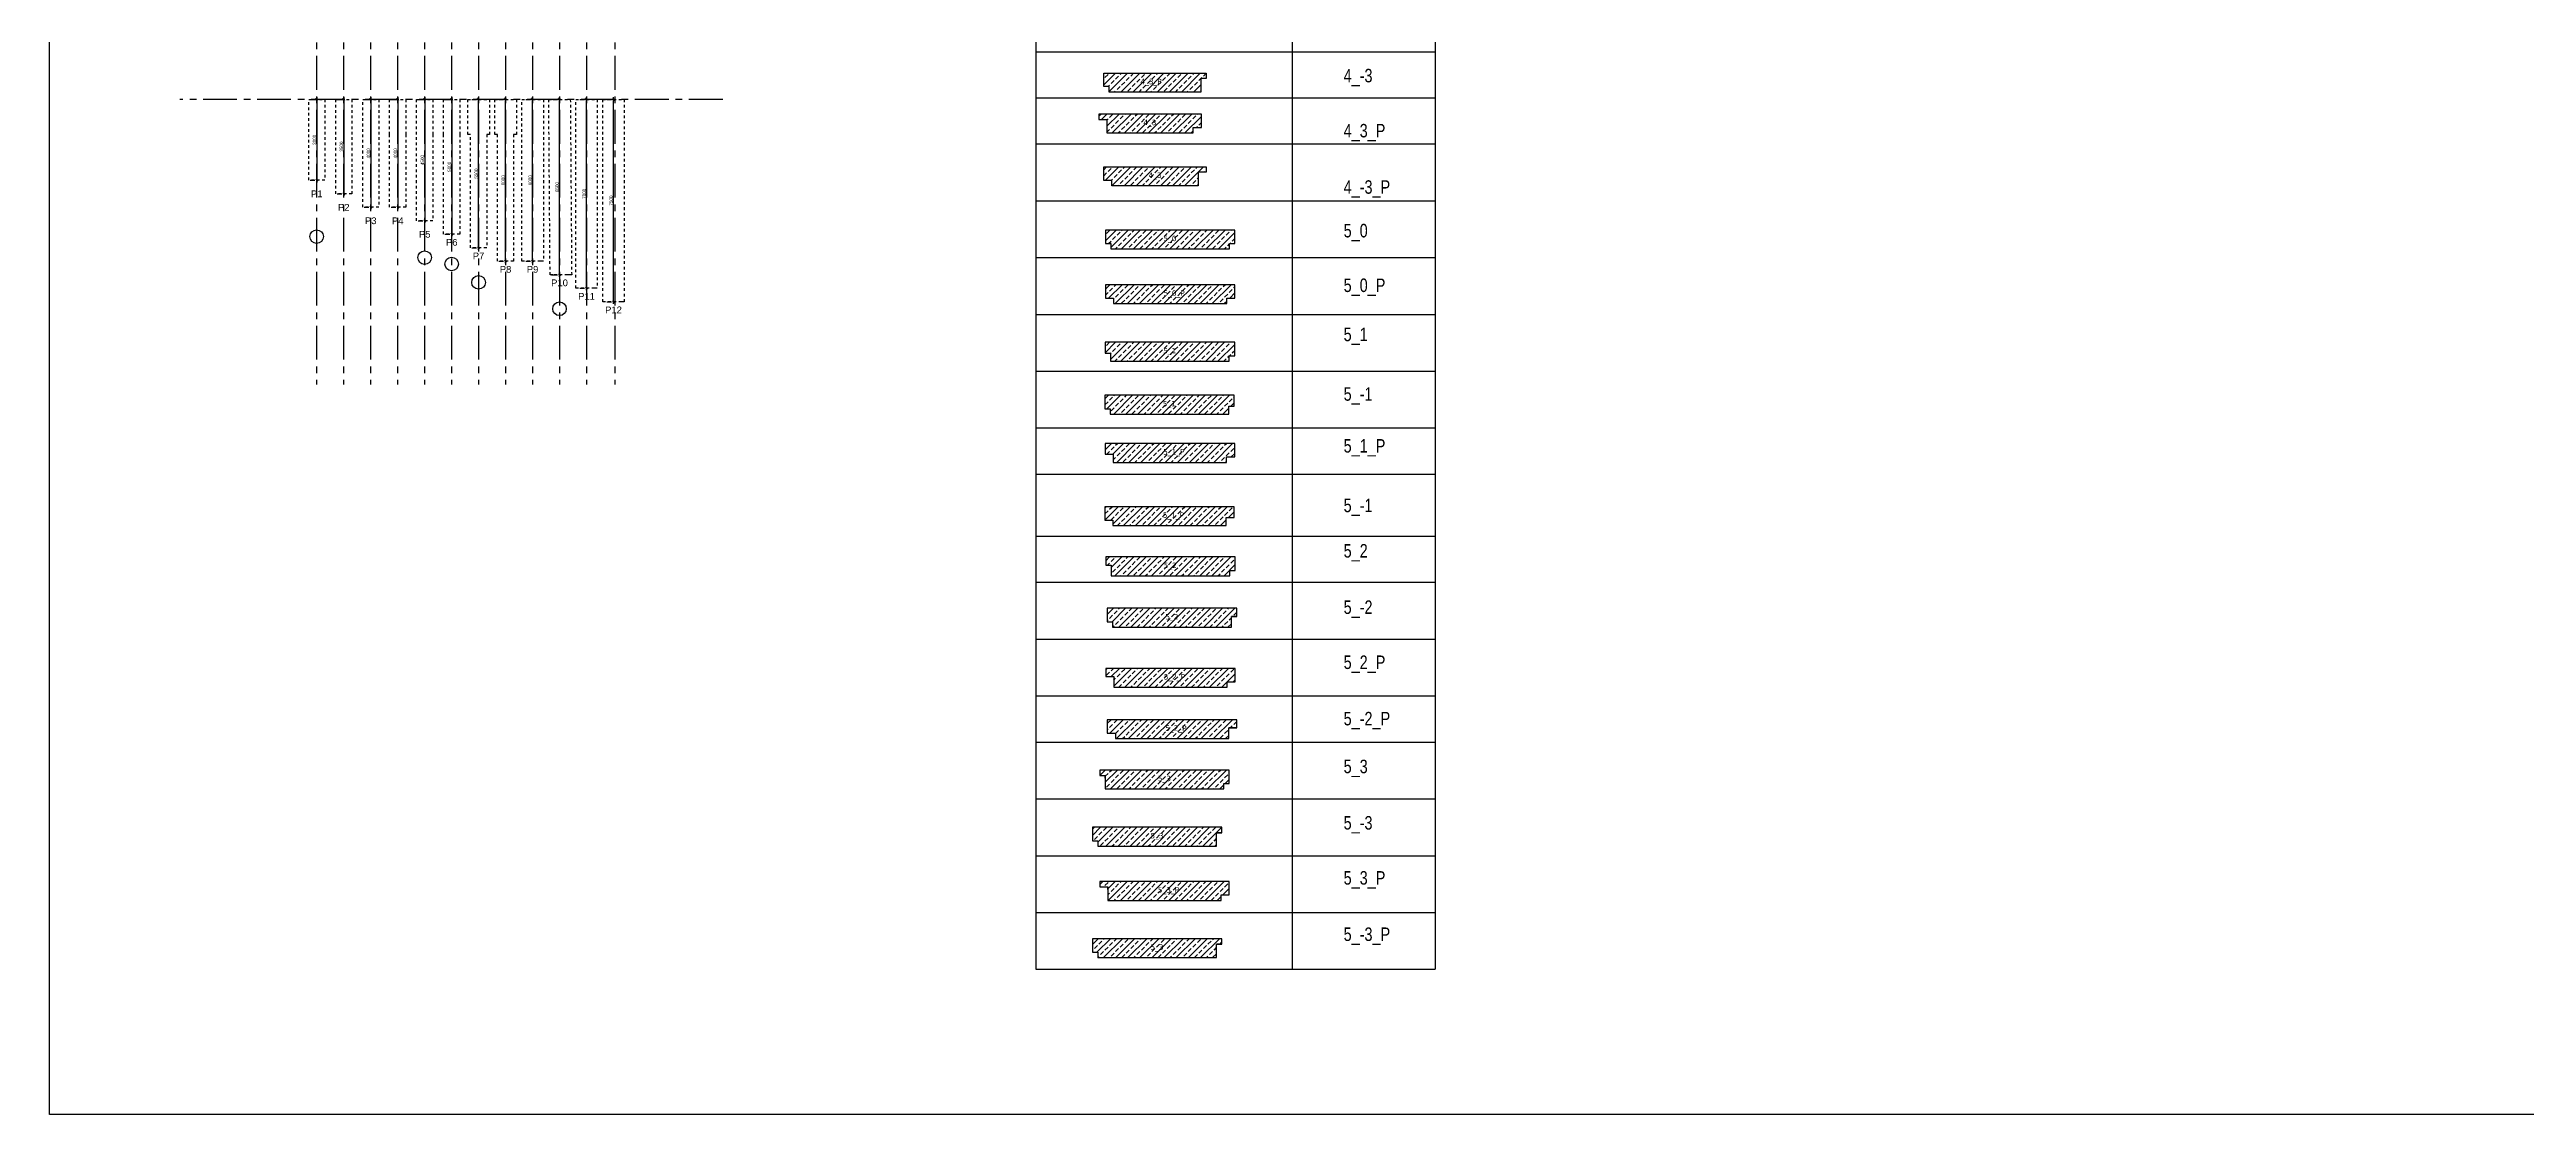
# Model space of a CAD drawing. Header units: millimetres. Extents: x 7 to 378, y -139 to -42.
# Drawn here: x 7 to 98.8, y -138.7 to -99.3 of the extents above; entities that cross this region are included whole.
import ezdxf

# ---------------------------------------------------------------- set-up
doc = ezdxf.new("R2010")
doc.units = ezdxf.units.MM
doc.linetypes.add('CENTER', pattern=[2, 1.25, -0.25, 0.25, -0.25])
doc.linetypes.add('DASHED', pattern=[0.75, 0.5, -0.25])
for name, color, linetype in [('m_pale', 1, 'Continuous'), ('m_podwaliny', 8, 'Continuous'), ('m_wymiary', 1, 'Continuous'), ('m_zestwienie', 1, 'Continuous')]:
    doc.layers.add(name, color=color, linetype=linetype)
doc.styles.add('CDMSTYLE', font='CDMSIMPL', dxfattribs={"width": 0.8, "bigfont": 'CDMBIGPL'})
doc.styles.get("Standard").update_dxf_attribs({"font": 'arial.ttf'})
doc.dimstyles.new('CDM-ME50MM', dxfattribs={"dimscale": 0.05, "dimtxt": 2.5, "dimasz": 1.5, "dimexe": 1.5, "dimexo": 5, "dimgap": 0.5, "dimtad": 1, "dimdec": 0, "dimlfac": 1000, "dimrnd": 1, "dimzin": 9, "dimtxsty": 'CDMSTYLE', "dimblk": 'OBLIQUE', "dimcen": 2.5, "dimdle": 1.5, "dimclrd": 9, "dimclre": 9, "dimadec": 1, "dimazin": 2, "dimtfac": 1, "dimtdec": 1, "dimtix": 1, "dimtmove": 2, "dimatfit": 3, "dimldrblk": 'DOT', "dimfxl": 1, "dimtvp": 1, "dimtolj": 1, "dimtzin": 0, "dimlwd": 25, "dimlwe": 25, "dimarcsym": 0})
pattern_1 = [(45, (-1743.18178, -1522.55767), (-0.224506403, 0.224506403), []), (45, (-1742.95727, -1522.55767), (-0.224506403, 0.224506403), [0.15875, -0.079375])]
pattern_2 = [(45, (-1743.18178, -1522.65767), (-0.224506403, 0.224506403), []), (45, (-1742.95727, -1522.65767), (-0.224506403, 0.224506403), [0.15875, -0.079375])]
pattern_3 = [(45, (-1743.18178, -1522.75767), (-0.224506403, 0.224506403), []), (45, (-1742.95727, -1522.75767), (-0.224506403, 0.224506403), [0.15875, -0.079375])]
pattern_4 = [(45, (-1743.18178, -1522.85767), (-0.224506403, 0.224506403), []), (45, (-1742.95727, -1522.85767), (-0.224506403, 0.224506403), [0.15875, -0.079375])]
pattern_5 = [(45, (-1743.18178, -1522.55767), (-0.224506403, 0.224506403), []), (45, (-1742.95727, -1522.55767), (-0.224506403, 0.224506403), [0.15875, -0.079375])]

# ---------------------------------------------------------------- blocks, each defined once
blk = doc.blocks.new('P1')
at = {"layer": 'm_pale', "color": 1, "linetype": 'DASHED', "ltscale": 0.005}
blk.add_lwpolyline([(-0.3, 0), (0.3, 0), (0.3, -3), (-0.3, -3)], close=True, dxfattribs=at)
at = {"layer": 'm_pale', "insert": (0, -3.5), "char_height": 0.25, "width": 0.54093, "attachment_point": 5}
blk.add_mtext('P1', dxfattribs=at)
blk = doc.blocks.new('P2')
at = {"layer": 'm_pale', "color": 1, "linetype": 'DASHED', "ltscale": 0.005}
blk.add_lwpolyline([(-0.3, 0), (0.3, 0), (0.3, -3.5), (-0.3, -3.5)], close=True, dxfattribs=at)
at = {"layer": 'm_pale', "insert": (0, -4), "char_height": 0.25, "width": 0.54093, "attachment_point": 5}
blk.add_mtext('P2', dxfattribs=at)
blk = doc.blocks.new('P3')
at = {"layer": 'm_pale', "color": 1, "linetype": 'DASHED', "ltscale": 0.005}
blk.add_lwpolyline([(-0.3, 0), (0.3, 0), (0.3, -4), (-0.3, -4)], close=True, dxfattribs=at)
at = {"layer": 'm_pale', "insert": (0, -4.5), "char_height": 0.25, "width": 0.54093, "attachment_point": 5}
blk.add_mtext('P3', dxfattribs=at)
blk = doc.blocks.new('P4')
at = {"layer": 'm_pale', "color": 1, "linetype": 'DASHED', "ltscale": 0.005}
blk.add_lwpolyline([(0.3, -1.3), (0.3, -1.3), (0.3, -4), (-0.3, -4), (-0.3, -1.3), (-0.3, -1.3), (-0.3, 0), (0.3, 0)], close=True, dxfattribs=at)
at = {"layer": 'm_pale', "insert": (0, -4.5), "char_height": 0.25, "width": 0.54093, "attachment_point": 5}
blk.add_mtext('P4', dxfattribs=at)
blk = doc.blocks.new('P5')
at = {"layer": 'm_pale', "color": 1, "linetype": 'DASHED', "ltscale": 0.005}
blk.add_lwpolyline([(0.3, -1.3), (0.3, -1.3), (0.3, -4.5), (-0.3, -4.5), (-0.3, -1.3), (-0.3, -1.3), (-0.3, 0), (0.3, 0)], close=True, dxfattribs=at)
at = {"layer": 'm_pale', "insert": (0, -5), "char_height": 0.25, "width": 0.54093, "attachment_point": 5}
blk.add_mtext('P5', dxfattribs=at)
blk = doc.blocks.new('P6')
at = {"layer": 'm_pale', "color": 1, "linetype": 'DASHED', "ltscale": 0.005}
blk.add_lwpolyline([(0.3, -1.3), (0.3, -1.3), (0.3, -5), (-0.3, -5), (-0.3, -1.3), (-0.3, -1.3), (-0.3, 0), (0.3, 0)], close=True, dxfattribs=at)
at = {"layer": 'm_pale', "insert": (0, -5.3), "char_height": 0.25, "width": 0.54093, "attachment_point": 5}
blk.add_mtext('P6', dxfattribs=at)
blk = doc.blocks.new('5_0')
at = {"layer": 'm_podwaliny'}
h = blk.add_hatch(dxfattribs=at)
h.set_pattern_fill('ANSI33', color=8, scale=0.05, style=0)
h.set_pattern_definition(pattern_1)
h.paths.add_polyline_path([(4.9, 0), (4.9, 0.5), (0.1, 0.5), (0.1, 0), (0.3, 0), (0.3, -0.2), (4.7, -0.2), (4.7, 0)])
blk.add_lwpolyline([(4.9, 0), (4.9, 0.5), (0.1, 0.5), (0.1, 0), (0.3, 0), (0.3, -0.2), (4.7, -0.2), (4.7, 0)], close=True, dxfattribs=at)
at = {"layer": 'm_podwaliny', "color": 7, "insert": (2.25, 0.289), "char_height": 0.2, "width": 0.26556, "attachment_point": 1}
blk.add_mtext('{\\fVerdana|b0|i0|c238|p34;5_0}', dxfattribs=at)
blk = doc.blocks.new('5_1')
at = {"layer": 'm_podwaliny'}
h = blk.add_hatch(dxfattribs=at)
h.set_pattern_fill('ANSI33', color=8, scale=0.05, style=0)
h.set_pattern_definition(pattern_2)
h.paths.add_polyline_path([(4.9, -0.1), (4.9, 0.4), (0.1, 0.4), (0.1, 0), (0.3, 0), (0.3, -0.3), (4.7, -0.3), (4.7, -0.1)])
blk.add_lwpolyline([(4.9, -0.1), (4.9, 0.4), (0.1, 0.4), (0.1, 0), (0.3, 0), (0.3, -0.3), (4.7, -0.3), (4.7, -0.1)], close=True, dxfattribs=at)
at = {"layer": 'm_podwaliny', "color": 7, "insert": (2.25, 0.189), "char_height": 0.2, "width": 0.26556, "attachment_point": 1}
blk.add_mtext('{\\fVerdana|b0|i0|c238|p34;5_1}', dxfattribs=at)
blk = doc.blocks.new('5_2')
at = {"layer": 'm_podwaliny'}
h = blk.add_hatch(dxfattribs=at)
h.set_pattern_fill('ANSI33', color=8, scale=0.05, style=0)
h.set_pattern_definition(pattern_3)
h.paths.add_polyline_path([(4.9, -0.2), (4.9, 0.3), (0.1, 0.3), (0.1, 0), (0.3, 0), (0.3, -0.4), (4.7, -0.4), (4.7, -0.2)])
blk.add_lwpolyline([(4.9, -0.2), (4.9, 0.3), (0.1, 0.3), (0.1, 0), (0.3, 0), (0.3, -0.4), (4.7, -0.4), (4.7, -0.2)], close=True, dxfattribs=at)
for points in [[(0.1, 0), (0.3, 0)], [(0.3, 0), (0.3, 0)]]:
    blk.add_lwpolyline(points, dxfattribs=at)
at = {"layer": 'm_podwaliny', "color": 7, "insert": (2.25, 0.089), "char_height": 0.2, "width": 0.26556, "attachment_point": 1}
blk.add_mtext('{\\fVerdana|b0|i0|c238|p34;5_2}', dxfattribs=at)
blk = doc.blocks.new('5_3')
at = {"layer": 'm_podwaliny'}
h = blk.add_hatch(dxfattribs=at)
h.set_pattern_fill('ANSI33', color=8, scale=0.05, style=0)
h.set_pattern_definition(pattern_4)
h.paths.add_polyline_path([(4.9, -0.3), (4.9, 0.2), (0.1, 0.2), (0.1, 0), (0.3, 0), (0.3, -0.5), (4.7, -0.5), (4.7, -0.3)])
blk.add_lwpolyline([(4.9, -0.3), (4.9, 0.2), (0.1, 0.2), (0.1, 0), (0.3, 0), (0.3, -0.5), (4.7, -0.5), (4.7, -0.3)], close=True, dxfattribs=at)
for points in [[(0.1, 0), (0.3, 0)], [(0.3, -0.1), (0.3, 0)]]:
    blk.add_lwpolyline(points, dxfattribs=at)
at = {"layer": 'm_podwaliny', "color": 7, "insert": (2.25, -0.011), "char_height": 0.2, "width": 0.26556, "attachment_point": 1}
blk.add_mtext('{\\fVerdana|b0|i0|c238|p34;5_3}', dxfattribs=at)
blk = doc.blocks.new('4_-3')
at = {"layer": 'm_podwaliny'}
h = blk.add_hatch(dxfattribs=at)
h.set_pattern_fill('ANSI33', color=8, scale=0.05, style=0)
h.set_pattern_definition(pattern_5)
h.paths.add_polyline_path([(0.1, 0), (0.1, 0.5), (3.9, 0.5), (3.9, 0.3), (3.7, 0.3), (3.7, -0.2), (0.3, -0.2), (0.3, 0)])
blk.add_lwpolyline([(0.1, 0), (0.1, 0.5), (3.9, 0.5), (3.9, 0.3), (3.7, 0.3), (3.7, -0.2), (0.3, -0.2), (0.3, 0)], close=True, dxfattribs=at)
at = {"layer": 'm_podwaliny', "color": 7, "insert": (2.25, 0.289), "char_height": 0.2, "width": 0.26556, "attachment_point": 3}
blk.add_mtext('{\\fVerdana|b0|i0|c238|p34;4_3_P}', dxfattribs=at)
blk = doc.blocks.new('5_-1')
at = {"layer": 'm_podwaliny'}
h = blk.add_hatch(dxfattribs=at)
h.set_pattern_fill('ANSI33', color=8, scale=0.05, style=0)
h.set_pattern_definition(pattern_5)
h.paths.add_polyline_path([(4.9, 0.1), (4.9, 0.5), (0.1, 0.5), (0.1, 0), (0.3, 0), (0.3, -0.2), (4.7, -0.2), (4.7, 0.1)])
blk.add_lwpolyline([(4.9, 0.1), (4.9, 0.5), (0.1, 0.5), (0.1, 0), (0.3, 0), (0.3, -0.2), (4.7, -0.2), (4.7, 0.1)], close=True, dxfattribs=at)
at = {"layer": 'm_podwaliny', "color": 7, "insert": (2.25, 0.289), "char_height": 0.2, "width": 0.26556, "attachment_point": 1}
blk.add_mtext('{\\fVerdana|b0|i0|c238|p34;5_1}', dxfattribs=at)
blk = doc.blocks.new('5_-2')
at = {"layer": 'm_podwaliny'}
h = blk.add_hatch(dxfattribs=at)
h.set_pattern_fill('ANSI33', color=8, scale=0.05, style=0)
h.set_pattern_definition(pattern_5)
h.paths.add_polyline_path([(4.9, 0.2), (4.9, 0.5), (0.1, 0.5), (0.1, 0), (0.3, 0), (0.3, -0.2), (4.7, -0.2), (4.7, 0.2)])
blk.add_lwpolyline([(4.9, 0.2), (4.9, 0.5), (0.1, 0.5), (0.1, 0), (0.3, 0), (0.3, -0.2), (4.7, -0.2), (4.7, 0.2)], close=True, dxfattribs=at)
for points in [[(4.9, 0.2), (4.7, 0.2)], [(4.7, 0.2), (4.7, 0.2)]]:
    blk.add_lwpolyline(points, dxfattribs=at)
at = {"layer": 'm_podwaliny', "color": 7, "insert": (2.25, 0.289), "char_height": 0.2, "width": 0.26556, "attachment_point": 1}
blk.add_mtext('{\\fVerdana|b0|i0|c238|p34;5_2}', dxfattribs=at)
blk = doc.blocks.new('5_-3')
at = {"layer": 'm_podwaliny'}
h = blk.add_hatch(dxfattribs=at)
h.set_pattern_fill('ANSI33', color=8, scale=0.05, style=0)
h.set_pattern_definition(pattern_5)
h.paths.add_polyline_path([(4.9, 0.3), (4.9, 0.5), (0.1, 0.5), (0.1, 0), (0.3, 0), (0.3, -0.2), (4.7, -0.2), (4.7, 0.3)])
blk.add_lwpolyline([(4.9, 0.3), (4.9, 0.5), (0.1, 0.5), (0.1, 0), (0.3, 0), (0.3, -0.2), (4.7, -0.2), (4.7, 0.3)], close=True, dxfattribs=at)
for points in [[(4.9, 0.3), (4.7, 0.3)], [(4.7, 0.3), (4.7, 0.3)]]:
    blk.add_lwpolyline(points, dxfattribs=at)
at = {"layer": 'm_podwaliny', "color": 7, "insert": (2.25, 0.289), "char_height": 0.2, "width": 0.26556, "attachment_point": 1}
blk.add_mtext('{\\fVerdana|b0|i0|c238|p34;5_3}', dxfattribs=at)
blk = doc.blocks.new('_OBLIQUE')
at = {"color": 0, "linetype": 'ByBlock'}
blk.add_line((-0.5, -0.5), (0.5, 0.5), dxfattribs=at)
blk = doc.blocks.new('*D226')
at = {"layer": 'Defpoints', "color": 0, "lineweight": 25}
for p in [(16.927, -101.117), (16.927, -104.117), (16.927, -104.117)]:
    blk.add_point(p, dxfattribs=at)
at = {"layer": 'm_wymiary', "color": 9, "linetype": 'Continuous', "lineweight": 25}
for p, q in [((16.677, -101.117), (16.852, -101.117)), ((16.927, -101.042), (16.927, -104.192)), ((16.677, -104.117), (16.852, -104.117))]:
    blk.add_line(p, q, dxfattribs=at)
at = {"layer": 'm_wymiary', "color": 9, "lineweight": 25, "xscale": 0.07500000000000001, "yscale": 0.07500000000000001, "zscale": 0.07500000000000001}
for p, rotation in [((16.927, -101.117), 90), ((16.927, -104.117), 270)]:
    blk.add_blockref('_OBLIQUE', p, dxfattribs=dict(at, rotation=rotation))
at = {"layer": 'm_wymiary', "color": 0, "lineweight": 25, "insert": (16.839, -102.617), "char_height": 0.125, "attachment_point": 5, "rotation": 90, "style": 'CDMSTYLE'}
blk.add_mtext('\\A1;3000', dxfattribs=at)
blk = doc.blocks.new('_DOT')
at = {"color": 0, "linetype": 'ByBlock'}
blk.add_line((-0.5, 0), (-1, 0), dxfattribs=at)
at = {"color": 0, "linetype": 'ByBlock', "const_width": 0.5}
blk.add_lwpolyline([(-0.25, 0, 1), (0.25, 0, 1)], format="xyb", close=True, dxfattribs=at)
blk = doc.blocks.new('*D227')
at = {"layer": 'Defpoints', "color": 0, "lineweight": 25}
for p in [(17.927, -101.117), (17.927, -104.617), (17.927, -104.617)]:
    blk.add_point(p, dxfattribs=at)
at = {"layer": 'm_wymiary', "color": 9, "linetype": 'Continuous', "lineweight": 25}
for p, q in [((17.677, -101.117), (17.852, -101.117)), ((17.927, -101.042), (17.927, -104.692)), ((17.677, -104.617), (17.852, -104.617))]:
    blk.add_line(p, q, dxfattribs=at)
at = {"layer": 'm_wymiary', "color": 9, "lineweight": 25, "xscale": 0.07500000000000001, "yscale": 0.07500000000000001, "zscale": 0.07500000000000001}
for p, rotation in [((17.927, -101.117), 90), ((17.927, -104.617), 270)]:
    blk.add_blockref('_OBLIQUE', p, dxfattribs=dict(at, rotation=rotation))
at = {"layer": 'm_wymiary', "color": 0, "lineweight": 25, "insert": (17.839, -102.867), "char_height": 0.125, "attachment_point": 5, "rotation": 90, "style": 'CDMSTYLE'}
blk.add_mtext('\\A1;3500', dxfattribs=at)
blk = doc.blocks.new('*D228')
at = {"layer": 'Defpoints', "color": 0, "lineweight": 25}
for p in [(18.927, -101.117), (18.927, -105.117), (18.927, -105.117)]:
    blk.add_point(p, dxfattribs=at)
at = {"layer": 'm_wymiary', "color": 9, "linetype": 'Continuous', "lineweight": 25}
for p, q in [((18.677, -101.117), (18.852, -101.117)), ((18.927, -101.042), (18.927, -105.192)), ((18.677, -105.117), (18.852, -105.117))]:
    blk.add_line(p, q, dxfattribs=at)
at = {"layer": 'm_wymiary', "color": 9, "lineweight": 25, "xscale": 0.07500000000000001, "yscale": 0.07500000000000001, "zscale": 0.07500000000000001}
for p, rotation in [((18.927, -101.117), 90), ((18.927, -105.117), 270)]:
    blk.add_blockref('_OBLIQUE', p, dxfattribs=dict(at, rotation=rotation))
at = {"layer": 'm_wymiary', "color": 0, "lineweight": 25, "insert": (18.839, -103.117), "char_height": 0.125, "attachment_point": 5, "rotation": 90, "style": 'CDMSTYLE'}
blk.add_mtext('\\A1;4000', dxfattribs=at)
blk = doc.blocks.new('*D229')
at = {"layer": 'Defpoints', "color": 0, "lineweight": 25}
for p in [(19.927, -101.117), (19.927, -105.117), (19.927, -105.117)]:
    blk.add_point(p, dxfattribs=at)
at = {"layer": 'm_wymiary', "color": 9, "linetype": 'Continuous', "lineweight": 25}
for p, q in [((19.677, -101.117), (19.852, -101.117)), ((19.927, -101.042), (19.927, -105.192)), ((19.677, -105.117), (19.852, -105.117))]:
    blk.add_line(p, q, dxfattribs=at)
at = {"layer": 'm_wymiary', "color": 9, "lineweight": 25, "xscale": 0.07500000000000001, "yscale": 0.07500000000000001, "zscale": 0.07500000000000001}
for p, rotation in [((19.927, -101.117), 90), ((19.927, -105.117), 270)]:
    blk.add_blockref('_OBLIQUE', p, dxfattribs=dict(at, rotation=rotation))
at = {"layer": 'm_wymiary', "color": 0, "lineweight": 25, "insert": (19.839, -103.117), "char_height": 0.125, "attachment_point": 5, "rotation": 90, "style": 'CDMSTYLE'}
blk.add_mtext('\\A1;4000', dxfattribs=at)
blk = doc.blocks.new('*D230')
at = {"layer": 'Defpoints', "color": 0, "lineweight": 25}
for p in [(20.927, -101.117), (20.927, -105.617), (20.927, -105.617)]:
    blk.add_point(p, dxfattribs=at)
at = {"layer": 'm_wymiary', "color": 9, "linetype": 'Continuous', "lineweight": 25}
for p, q in [((20.677, -101.117), (20.852, -101.117)), ((20.927, -101.042), (20.927, -105.692)), ((20.677, -105.617), (20.852, -105.617))]:
    blk.add_line(p, q, dxfattribs=at)
at = {"layer": 'm_wymiary', "color": 9, "lineweight": 25, "xscale": 0.07500000000000001, "yscale": 0.07500000000000001, "zscale": 0.07500000000000001}
for p, rotation in [((20.927, -101.117), 90), ((20.927, -105.617), 270)]:
    blk.add_blockref('_OBLIQUE', p, dxfattribs=dict(at, rotation=rotation))
at = {"layer": 'm_wymiary', "color": 0, "lineweight": 25, "insert": (20.839, -103.367), "char_height": 0.125, "attachment_point": 5, "rotation": 90, "style": 'CDMSTYLE'}
blk.add_mtext('\\A1;4500', dxfattribs=at)
blk = doc.blocks.new('*D231')
at = {"layer": 'Defpoints', "color": 0, "lineweight": 25}
for p in [(21.927, -101.117), (21.927, -106.117), (21.927, -106.117)]:
    blk.add_point(p, dxfattribs=at)
at = {"layer": 'm_wymiary', "color": 9, "linetype": 'Continuous', "lineweight": 25}
for p, q in [((21.677, -101.117), (21.852, -101.117)), ((21.927, -101.042), (21.927, -106.192)), ((21.677, -106.117), (21.852, -106.117))]:
    blk.add_line(p, q, dxfattribs=at)
at = {"layer": 'm_wymiary', "color": 9, "lineweight": 25, "xscale": 0.07500000000000001, "yscale": 0.07500000000000001, "zscale": 0.07500000000000001}
for p, rotation in [((21.927, -101.117), 90), ((21.927, -106.117), 270)]:
    blk.add_blockref('_OBLIQUE', p, dxfattribs=dict(at, rotation=rotation))
at = {"layer": 'm_wymiary', "color": 0, "lineweight": 25, "insert": (21.839, -103.617), "char_height": 0.125, "attachment_point": 5, "rotation": 90, "style": 'CDMSTYLE'}
blk.add_mtext('\\A1;5000', dxfattribs=at)
blk = doc.blocks.new('*D243')
at = {"layer": 'Defpoints', "color": 0, "lineweight": 25}
for p in [(23.921, -101.117), (23.921, -101.117), (23.921, -107.117)]:
    blk.add_point(p, dxfattribs=at)
at = {"layer": 'm_wymiary', "color": 9, "linetype": 'Continuous', "lineweight": 25}
for p, q in [((23.671, -101.117), (23.846, -101.117)), ((23.921, -107.192), (23.921, -101.042)), ((23.671, -107.117), (23.846, -107.117))]:
    blk.add_line(p, q, dxfattribs=at)
at = {"layer": 'm_wymiary', "color": 9, "lineweight": 25, "xscale": 0.07500000000000001, "yscale": 0.07500000000000001, "zscale": 0.07500000000000001}
for p, rotation in [((23.921, -101.117), 90), ((23.921, -107.117), 270)]:
    blk.add_blockref('_OBLIQUE', p, dxfattribs=dict(at, rotation=rotation))
at = {"layer": 'm_wymiary', "color": 0, "lineweight": 25, "insert": (23.834, -104.117), "char_height": 0.125, "attachment_point": 5, "rotation": 90, "style": 'CDMSTYLE'}
blk.add_mtext('\\A1;6000', dxfattribs=at)
blk = doc.blocks.new('*D244')
at = {"layer": 'Defpoints', "color": 0, "lineweight": 25}
for p in [(24.921, -101.117), (24.921, -101.117), (24.921, -107.117)]:
    blk.add_point(p, dxfattribs=at)
at = {"layer": 'm_wymiary', "color": 9, "linetype": 'Continuous', "lineweight": 25}
for p, q in [((24.671, -101.117), (24.846, -101.117)), ((24.921, -107.192), (24.921, -101.042)), ((24.671, -107.117), (24.846, -107.117))]:
    blk.add_line(p, q, dxfattribs=at)
at = {"layer": 'm_wymiary', "color": 9, "lineweight": 25, "xscale": 0.07500000000000001, "yscale": 0.07500000000000001, "zscale": 0.07500000000000001}
for p, rotation in [((24.921, -101.117), 90), ((24.921, -107.117), 270)]:
    blk.add_blockref('_OBLIQUE', p, dxfattribs=dict(at, rotation=rotation))
at = {"layer": 'm_wymiary', "color": 0, "lineweight": 25, "insert": (24.834, -104.117), "char_height": 0.125, "attachment_point": 5, "rotation": 90, "style": 'CDMSTYLE'}
blk.add_mtext('\\A1;6000', dxfattribs=at)
blk = doc.blocks.new('*D245')
at = {"layer": 'Defpoints', "color": 0, "lineweight": 25}
for p in [(25.921, -101.117), (25.921, -101.117), (25.921, -107.617)]:
    blk.add_point(p, dxfattribs=at)
at = {"layer": 'm_wymiary', "color": 9, "linetype": 'Continuous', "lineweight": 25}
for p, q in [((25.671, -101.117), (25.846, -101.117)), ((25.921, -107.692), (25.921, -101.042)), ((25.671, -107.617), (25.846, -107.617))]:
    blk.add_line(p, q, dxfattribs=at)
at = {"layer": 'm_wymiary', "color": 9, "lineweight": 25, "xscale": 0.07500000000000001, "yscale": 0.07500000000000001, "zscale": 0.07500000000000001}
for p, rotation in [((25.921, -101.117), 90), ((25.921, -107.617), 270)]:
    blk.add_blockref('_OBLIQUE', p, dxfattribs=dict(at, rotation=rotation))
at = {"layer": 'm_wymiary', "color": 0, "lineweight": 25, "insert": (25.834, -104.367), "char_height": 0.125, "attachment_point": 5, "rotation": 90, "style": 'CDMSTYLE'}
blk.add_mtext('\\A1;6500', dxfattribs=at)
blk = doc.blocks.new('*D246')
at = {"layer": 'Defpoints', "color": 0, "lineweight": 25}
for p in [(26.921, -101.117), (26.921, -101.117), (26.921, -108.117)]:
    blk.add_point(p, dxfattribs=at)
at = {"layer": 'm_wymiary', "color": 9, "linetype": 'Continuous', "lineweight": 25}
for p, q in [((26.671, -101.117), (26.846, -101.117)), ((26.921, -108.192), (26.921, -101.042)), ((26.671, -108.117), (26.846, -108.117))]:
    blk.add_line(p, q, dxfattribs=at)
at = {"layer": 'm_wymiary', "color": 9, "lineweight": 25, "xscale": 0.07500000000000001, "yscale": 0.07500000000000001, "zscale": 0.07500000000000001}
for p, rotation in [((26.921, -101.117), 90), ((26.921, -108.117), 270)]:
    blk.add_blockref('_OBLIQUE', p, dxfattribs=dict(at, rotation=rotation))
at = {"layer": 'm_wymiary', "color": 0, "lineweight": 25, "insert": (26.834, -104.617), "char_height": 0.125, "attachment_point": 5, "rotation": 90, "style": 'CDMSTYLE'}
blk.add_mtext('\\A1;7000', dxfattribs=at)
blk = doc.blocks.new('*D247')
at = {"layer": 'Defpoints', "color": 0, "lineweight": 25}
for p in [(22.921, -101.117), (22.921, -101.117), (22.921, -106.617)]:
    blk.add_point(p, dxfattribs=at)
at = {"layer": 'm_wymiary', "color": 9, "linetype": 'Continuous', "lineweight": 25}
for p, q in [((22.671, -101.117), (22.846, -101.117)), ((22.921, -106.692), (22.921, -101.042)), ((22.671, -106.617), (22.846, -106.617))]:
    blk.add_line(p, q, dxfattribs=at)
at = {"layer": 'm_wymiary', "color": 9, "lineweight": 25, "xscale": 0.07500000000000001, "yscale": 0.07500000000000001, "zscale": 0.07500000000000001}
for p, rotation in [((22.921, -101.117), 90), ((22.921, -106.617), 270)]:
    blk.add_blockref('_OBLIQUE', p, dxfattribs=dict(at, rotation=rotation))
at = {"layer": 'm_wymiary', "color": 0, "lineweight": 25, "insert": (22.834, -103.867), "char_height": 0.125, "attachment_point": 5, "rotation": 90, "style": 'CDMSTYLE'}
blk.add_mtext('\\A1;5500', dxfattribs=at)
blk = doc.blocks.new('P7')
at = {"layer": 'm_pale', "color": 1, "linetype": 'DASHED', "ltscale": 0.005}
blk.add_lwpolyline([(0.4, -1.3), (0.3, -1.3), (0.3, -5.5), (-0.3, -5.5), (-0.3, -1.3), (-0.4, -1.3), (-0.4, 0), (0.4, 0)], close=True, dxfattribs=at)
at = {"layer": 'm_pale', "insert": (0, -5.8), "char_height": 0.25, "width": 0.54093, "attachment_point": 5}
blk.add_mtext('P7', dxfattribs=at)
blk = doc.blocks.new('P10')
at = {"layer": 'm_pale', "color": 1, "linetype": 'DASHED', "ltscale": 0.005}
blk.add_lwpolyline([(0.45, -6.5), (0.35, -6.5), (0.3, -6.5), (-0.3, -6.5), (-0.25, -6.5), (-0.35, -6.5), (-0.4, 0), (0.4, 0)], close=True, dxfattribs=at)
at = {"layer": 'm_pale', "insert": (0, -6.8), "char_height": 0.25, "width": 0.54093, "attachment_point": 5}
blk.add_mtext('P10', dxfattribs=at)
blk = doc.blocks.new('P8')
at = {"layer": 'm_pale', "color": 1, "linetype": 'DASHED', "ltscale": 0.005}
blk.add_lwpolyline([(0.4, -1.3), (0.3, -1.3), (0.3, -6), (-0.3, -6), (-0.3, -1.3), (-0.4, -1.3), (-0.4, 0), (0.4, 0)], close=True, dxfattribs=at)
at = {"layer": 'm_pale', "insert": (0, -6.3), "char_height": 0.25, "width": 0.54093, "attachment_point": 5}
blk.add_mtext('P8', dxfattribs=at)
blk = doc.blocks.new('P9')
at = {"layer": 'm_pale', "color": 1, "linetype": 'DASHED', "ltscale": 0.005}
blk.add_lwpolyline([(0.4, -6), (0.3, -6), (0.3, -6), (-0.3, -6), (-0.3, -6), (-0.4, -6), (-0.4, 0), (0.4, 0)], close=True, dxfattribs=at)
at = {"layer": 'm_pale', "insert": (0, -6.3), "char_height": 0.25, "width": 0.54093, "attachment_point": 5}
blk.add_mtext('P9', dxfattribs=at)
blk = doc.blocks.new('P11')
at = {"layer": 'm_pale', "color": 1, "linetype": 'DASHED', "ltscale": 0.005}
blk.add_lwpolyline([(0.4, -7), (0.3, -7), (0.3, -7), (-0.3, -7), (-0.3, -7), (-0.4, -7), (-0.4, 0), (0.4, 0)], close=True, dxfattribs=at)
at = {"layer": 'm_pale', "insert": (0, -7.3), "char_height": 0.25, "width": 0.54093, "attachment_point": 5}
blk.add_mtext('P11', dxfattribs=at)
blk = doc.blocks.new('5_0_P')
at = {"layer": 'm_podwaliny'}
h = blk.add_hatch(dxfattribs=at)
h.set_pattern_fill('ANSI33', color=8, scale=0.05, style=0)
h.set_pattern_definition(pattern_1)
h.paths.add_polyline_path([(0.4, 0), (0.4, -0.2), (4.6, -0.2), (4.6, 0), (4.9, 0), (4.9, 0.5), (0.1, 0.5), (0.1, 0)])
blk.add_lwpolyline([(4.9, 0), (4.9, 0.5), (0.1, 0.5), (0.1, 0), (0.4, 0), (0.4, -0.2), (4.6, -0.2), (4.6, 0)], close=True, dxfattribs=at)
at = {"layer": 'm_podwaliny', "color": 7, "insert": (2.25, 0.289), "char_height": 0.2, "width": 0.26556, "attachment_point": 1}
blk.add_mtext('{\\fVerdana|b0|i0|c238|p34;5_0_P}', dxfattribs=at)
blk = doc.blocks.new('5_1_P')
at = {"layer": 'm_podwaliny'}
h = blk.add_hatch(dxfattribs=at)
h.set_pattern_fill('ANSI33', color=8, scale=0.05, style=0)
h.set_pattern_definition(pattern_2)
h.paths.add_polyline_path([(4.6, -0.3), (4.6, -0.1), (4.9, -0.1), (4.9, 0.4), (0.1, 0.4), (0.1, 0), (0.4, 0), (0.4, -0.3)])
blk.add_lwpolyline([(4.9, -0.1), (4.9, 0.4), (0.1, 0.4), (0.1, 0), (0.4, 0), (0.4, -0.3), (4.6, -0.3), (4.6, -0.1)], close=True, dxfattribs=at)
at = {"layer": 'm_podwaliny', "color": 7, "insert": (2.25, 0.189), "char_height": 0.2, "width": 0.26556, "attachment_point": 1}
blk.add_mtext('{\\fVerdana|b0|i0|c238|p34;5_1_P}', dxfattribs=at)
blk = doc.blocks.new('4_3_P')
at = {"layer": 'm_podwaliny'}
h = blk.add_hatch(dxfattribs=at)
h.set_pattern_fill('ANSI33', color=8, scale=0.05, style=0)
h.set_pattern_definition(pattern_4)
h.paths.add_polyline_path([(3.9, -0.3), (3.9, 0.2), (0.1, 0.2), (0.1, 0), (0.4, 0), (0.4, -0.5), (3.6, -0.5), (3.6, -0.3)])
blk.add_lwpolyline([(3.9, -0.3), (3.9, 0.2), (0.1, 0.2), (0.1, 0), (0.4, 0), (0.4, -0.5), (3.6, -0.5), (3.6, -0.3)], close=True, dxfattribs=at)
at = {"layer": 'm_podwaliny', "color": 7, "insert": (1.75, -0.011), "char_height": 0.2, "width": 0.26556, "attachment_point": 1}
blk.add_mtext('{\\fVerdana|b0|i0|c238|p34;4_3}', dxfattribs=at)
blk = doc.blocks.new('5_2_P')
at = {"layer": 'm_podwaliny'}
h = blk.add_hatch(dxfattribs=at)
h.set_pattern_fill('ANSI33', color=8, scale=0.05, style=0)
h.set_pattern_definition(pattern_3)
h.paths.add_polyline_path([(0.1, 0), (0.4, 0), (0.4, -0.4), (4.6, -0.4), (4.6, -0.2), (4.9, -0.2), (4.9, 0.3), (0.1, 0.3)])
blk.add_lwpolyline([(4.9, -0.2), (4.9, 0.3), (0.1, 0.3), (0.1, 0), (0.4, 0), (0.4, -0.4), (4.6, -0.4), (4.6, -0.2)], close=True, dxfattribs=at)
for points in [[(0.1, 0), (0.4, 0)], [(0.4, 0), (0.4, 0)]]:
    blk.add_lwpolyline(points, dxfattribs=at)
at = {"layer": 'm_podwaliny', "color": 7, "insert": (2.25, 0.089), "char_height": 0.2, "width": 0.26556, "attachment_point": 1}
blk.add_mtext('{\\fVerdana|b0|i0|c238|p34;5_2_P}', dxfattribs=at)
blk = doc.blocks.new('5_3_P')
at = {"layer": 'm_podwaliny'}
h = blk.add_hatch(dxfattribs=at)
h.set_pattern_fill('ANSI33', color=8, scale=0.05, style=0)
h.set_pattern_definition(pattern_4)
h.paths.add_polyline_path([(4.9, -0.3), (4.9, 0.2), (0.1, 0.2), (0.1, 0), (0.4, 0), (0.4, -0.5), (4.6, -0.5), (4.6, -0.3)])
blk.add_lwpolyline([(4.9, -0.3), (4.9, 0.2), (0.1, 0.2), (0.1, 0), (0.4, 0), (0.4, -0.5), (4.6, -0.5), (4.6, -0.3)], close=True, dxfattribs=at)
for points in [[(0.1, 0), (0.4, 0)], [(0.4, -0.1), (0.4, 0)]]:
    blk.add_lwpolyline(points, dxfattribs=at)
at = {"layer": 'm_podwaliny', "color": 7, "insert": (2.25, -0.011), "char_height": 0.2, "width": 0.26556, "attachment_point": 1}
blk.add_mtext('{\\fVerdana|b0|i0|c238|p34;5_3_P}', dxfattribs=at)
blk = doc.blocks.new('4_-3_P')
at = {"layer": 'm_podwaliny'}
h = blk.add_hatch(dxfattribs=at)
h.set_pattern_fill('ANSI33', color=8, scale=0.05, style=0)
h.set_pattern_definition(pattern_5)
h.paths.add_polyline_path([(0.1, 0), (0.1, 0.5), (3.9, 0.5), (3.9, 0.3), (3.6, 0.3), (3.6, -0.2), (0.4, -0.2), (0.4, 0)])
blk.add_lwpolyline([(0.1, 0), (0.1, 0.5), (3.9, 0.5), (3.9, 0.3), (3.6, 0.3), (3.6, -0.2), (0.4, -0.2), (0.4, 0)], close=True, dxfattribs=at)
at = {"layer": 'm_podwaliny', "color": 7, "insert": (2.25, 0.289), "char_height": 0.2, "width": 0.26556, "attachment_point": 3}
blk.add_mtext('{\\fVerdana|b0|i0|c238|p34;4_3}', dxfattribs=at)
blk = doc.blocks.new('5_-1_P')
at = {"layer": 'm_podwaliny'}
h = blk.add_hatch(dxfattribs=at)
h.set_pattern_fill('ANSI33', color=8, scale=0.05, style=0)
h.set_pattern_definition(pattern_5)
h.paths.add_polyline_path([(0.1, 0), (0.4, 0), (0.4, -0.2), (4.6, -0.2), (4.6, 0.1), (4.9, 0.1), (4.9, 0.5), (0.1, 0.5)])
blk.add_lwpolyline([(4.9, 0.1), (4.9, 0.5), (0.1, 0.5), (0.1, 0), (0.4, 0), (0.4, -0.2), (4.6, -0.2), (4.6, 0.1)], close=True, dxfattribs=at)
at = {"layer": 'm_podwaliny', "color": 7, "insert": (2.25, 0.289), "char_height": 0.2, "width": 0.26556, "attachment_point": 1}
blk.add_mtext('{\\fVerdana|b0|i0|c238|p34;5_1_P}', dxfattribs=at)
blk = doc.blocks.new('5_-2_P')
at = {"layer": 'm_podwaliny'}
h = blk.add_hatch(dxfattribs=at)
h.set_pattern_fill('ANSI33', color=8, scale=0.05, style=0)
h.set_pattern_definition(pattern_5)
h.paths.add_polyline_path([(4.6, -0.2), (4.6, 0.2), (4.9, 0.2), (4.9, 0.5), (0.1, 0.5), (0.1, 0), (0.4, 0), (0.4, -0.2)])
blk.add_lwpolyline([(4.9, 0.2), (4.9, 0.5), (0.1, 0.5), (0.1, 0), (0.4, 0), (0.4, -0.2), (4.6, -0.2), (4.6, 0.2)], close=True, dxfattribs=at)
for points in [[(4.9, 0.2), (4.6, 0.2)], [(4.6, 0.2), (4.6, 0.2)]]:
    blk.add_lwpolyline(points, dxfattribs=at)
at = {"layer": 'm_podwaliny', "color": 7, "insert": (2.25, 0.289), "char_height": 0.2, "width": 0.26556, "attachment_point": 1}
blk.add_mtext('{\\fVerdana|b0|i0|c238|p34;5_2_P}', dxfattribs=at)
blk = doc.blocks.new('5_-3_P')
at = {"layer": 'm_podwaliny'}
h = blk.add_hatch(dxfattribs=at)
h.set_pattern_fill('ANSI33', color=8, scale=0.05, style=0)
h.set_pattern_definition(pattern_5)
h.paths.add_polyline_path([(4.9, 0.3), (4.9, 0.5), (0.1, 0.5), (0.1, 0), (0.3, 0), (0.3, -0.2), (4.7, -0.2), (4.7, 0.3)])
blk.add_lwpolyline([(4.9, 0.3), (4.9, 0.5), (0.1, 0.5), (0.1, 0), (0.3, 0), (0.3, -0.2), (4.7, -0.2), (4.7, 0.3)], close=True, dxfattribs=at)
for points in [[(4.9, 0.3), (4.7, 0.3)], [(4.7, 0.3), (4.7, 0.3)]]:
    blk.add_lwpolyline(points, dxfattribs=at)
at = {"layer": 'm_podwaliny', "color": 7, "insert": (2.25, 0.289), "char_height": 0.2, "width": 0.26556, "attachment_point": 1}
blk.add_mtext('{\\fVerdana|b0|i0|c238|p34;5_3}', dxfattribs=at)
blk = doc.blocks.new('*D214')
at = {"layer": 'Defpoints', "color": 0, "linetype": 'Continuous', "lineweight": 25, "transparency": 16777216}
for p in [(0, 0), (0, 0), (0, -7.5)]:
    blk.add_point(p, dxfattribs=at)
at = {"layer": 'm_zestwienie', "color": 9, "linetype": 'Continuous', "lineweight": 25, "transparency": 16777216}
for p, q in [((-0.25, 0), (-0.075, 0)), ((0, -7.575), (0, 0.075)), ((-0.25, -7.5), (-0.075, -7.5))]:
    blk.add_line(p, q, dxfattribs=at)
at = {"layer": 'm_zestwienie', "color": 9, "linetype": 'Continuous', "lineweight": 25, "transparency": 16777216, "xscale": 0.07500000000000001, "yscale": 0.07500000000000001, "zscale": 0.07500000000000001}
for p, rotation in [((0, 0), 90), ((0, -7.5), 270)]:
    blk.add_blockref('_OBLIQUE', p, dxfattribs=dict(at, rotation=rotation))
at = {"layer": 'm_zestwienie', "color": 0, "linetype": 'Continuous', "lineweight": 25, "transparency": 16777216, "insert": (-0.0875, -3.75), "char_height": 0.125, "attachment_point": 5, "rotation": 90, "style": 'CDMSTYLE'}
blk.add_mtext('\\A1;7500', dxfattribs=at)
blk = doc.blocks.new('P12')
at = {"layer": 'm_pale', "color": 1, "linetype": 'DASHED', "ltscale": 0.005}
blk.add_lwpolyline([(0.4, -7.5), (0.3, -7.5), (0.3, -7.5), (-0.3, -7.5), (-0.3, -7.5), (-0.4, -7.5), (-0.4, 0), (0.4, 0)], close=True, dxfattribs=at)
at = {"layer": 'm_pale', "insert": (0, -7.8), "char_height": 0.25, "width": 0.540931, "attachment_point": 5}
blk.add_mtext('P12', dxfattribs=at)
at = {"layer": 'm_zestwienie', "color": 1, "linetype": 'Continuous', "lineweight": 25}
dim = blk.add_linear_dim(base=(0, 0), p1=(0, -7.5), p2=(0, 0), angle=90, dimstyle='CDM-ME50MM', dxfattribs=at)
dim.commit()
dim.dimension.update_dxf_attribs({"geometry": '*D214', "text_midpoint": (-0.0875, -3.75)})

msp = doc.modelspace()

# ---------------------------------------------------------------- linework, layer by layer
at = {"color": 8, "linetype": 'CENTER', "lineweight": 25}
for p, q in [((16.9213, -63.5093), (16.9213, -111.6787)), ((17.9213, -63.5093), (17.9213, -111.6787)), ((18.9213, -63.5093), (18.9213, -111.6787)), ((19.9213, -63.5093), (19.9213, -111.6787)), ((20.9213, -63.5093), (20.9213, -111.6787)), ((21.9213, -63.5093), (21.9213, -111.6787)), ((22.9213, -63.5093), (22.9213, -111.6787)), ((23.9213, -63.5093), (23.9213, -111.6787)), ((24.9213, -63.5093), (24.9213, -111.6787)), ((25.9213, -63.5093), (25.9213, -111.6787)), ((26.9213, -63.5093), (26.9213, -111.6787)), ((27.9713, -63.5093), (27.9713, -111.6787))]:
    msp.add_line(p, q, dxfattribs=at)
at = {"color": 1, "linetype": 'Continuous', "lineweight": 25}
msp.add_lwpolyline([(7.0225, -42.0255), (377.8749, -42.0255), (377.8749, -138.7269), (7.0225, -138.7269)], close=True, dxfattribs=at)
at = {"layer": 'm_pale', "color": 1, "linetype": 'Continuous', "lineweight": 25}
for centre in [(16.9213, -106.2022), (20.9213, -106.98), (21.9213, -107.218), (22.9213, -107.8988), (25.9213, -108.8759)]:
    msp.add_circle(centre, 0.2512, dxfattribs=at)
at = {"layer": 'm_podwaliny', "color": 2, "linetype": 'Continuous', "lineweight": 25}
for p, q in [((43.573, -46.5093), (43.573, -133.3474)), ((53.066, -46.5093), (53.066, -133.3474)), ((58.3709, -46.5093), (58.3709, -133.3474)), ((43.573, -99.3518), (58.3709, -99.3518)), ((43.573, -101.0586), (58.3709, -101.0586)), ((43.573, -102.7654), (58.3709, -102.7654)), ((43.573, -104.878), (58.3709, -104.878)), ((43.573, -106.9818), (58.3709, -106.9818)), ((43.573, -106.9818), (58.3709, -106.9818)), ((43.573, -109.0856), (58.3709, -109.0856)), ((43.573, -109.0856), (58.3709, -109.0856)), ((43.573, -111.1894), (58.3709, -111.1894)), ((43.573, -111.1894), (58.3709, -111.1894)), ((43.573, -113.2931), (58.3709, -113.2931)), ((43.573, -115), (58.3709, -115)), ((43.573, -117.3022), (58.3709, -117.3022)), ((43.573, -119.0091), (58.3709, -119.0091)), ((43.573, -121.1129), (58.3709, -121.1129)), ((43.573, -123.2166), (58.3709, -123.2166)), ((43.573, -124.9323), (58.3709, -124.9323)), ((43.573, -124.9323), (58.3709, -124.9323)), ((43.573, -127.0361), (58.3709, -127.0361)), ((43.573, -127.0361), (58.3709, -127.0361)), ((43.573, -129.1398), (58.3709, -129.1398)), ((43.573, -129.1398), (58.3709, -129.1398)), ((43.573, -131.2436), (58.3709, -131.2436)), ((43.573, -131.2436), (58.3709, -131.2436)), ((43.573, -133.3474), (58.3709, -133.3474))]:
    msp.add_line(p, q, dxfattribs=at)
at = {"layer": 'm_zestwienie', "color": 8, "linetype": 'CENTER', "lineweight": 25}
msp.add_line((31.968, -101.1173), (11.8505, -101.1173), dxfattribs=at)

# ---------------------------------------------------------------- block references
at = {"layer": 'm_pale'}
for name, p in [('P1', (16.9266, -101.1173)), ('P2', (17.9266, -101.1173)), ('P3', (18.9266, -101.1173)), ('P4', (19.9266, -101.1173)), ('P5', (20.9266, -101.1173)), ('P6', (21.9266, -101.1173))]:
    msp.add_blockref(name, p, dxfattribs=at)
at = {"layer": 'm_pale', "color": 1, "linetype": 'Continuous', "lineweight": 25}
for name, p in [('P7', (22.9213, -101.1173)), ('P8', (23.9213, -101.1173)), ('P9', (24.9213, -101.1173)), ('P10', (25.9213, -101.1173)), ('P11', (26.9213, -101.1173)), ('P12', (27.9213, -101.1173))]:
    msp.add_blockref(name, p, dxfattribs=at)
at = {"layer": 'm_podwaliny', "color": 1, "linetype": 'Continuous', "lineweight": 25}
for name, p in [('4_-3', (45.9867, -100.645)), ('4_3_P', (45.8051, -101.8609)), ('4_-3_P', (45.9867, -104.1187)), ('5_0', (46.0512, -106.4597)), ('5_0_P', (46.0512, -108.4841)), ('5_1', (46.0413, -110.5188)), ('5_-1', (46.026, -112.5828)), ('5_1_P', (46.0413, -114.2663)), ('5_-1_P', (46.026, -116.711)), ('5_2', (46.0621, -118.3724)), ('5_-2', (46.1181, -120.4743)), ('5_2_P', (46.0621, -122.5006)), ('5_-2_P', (46.1181, -124.6025)), ('5_3', (45.8411, -126.1675)), ('5_-3', (45.5667, -128.587)), ('5_3_P', (45.8411, -130.2957)), ('5_-3_P', (45.5667, -132.7151))]:
    msp.add_blockref(name, p, dxfattribs=at)

# ---------------------------------------------------------------- texts
at = {"layer": 'm_podwaliny', "color": 7, "linetype": 'Continuous', "lineweight": 25, "style": 'CDMSTYLE', "width": 0.8}
for s, p in [('4_-3  ', (54.9775, -100.4871)), ('4_3_P', (54.9775, -102.5268)), ('4_-3_P  ', (54.9775, -104.6152)), ('5_0  ', (54.9775, -106.2314)), ('5_0_P  ', (54.9775, -108.2558)), ('5_1  ', (54.9775, -110.076)), ('5_-1  ', (54.9775, -112.2836)), ('5_1_P  ', (54.9775, -114.2042)), ('5_-1  ', (54.9775, -116.4117)), ('5_2  ', (54.9775, -118.0942)), ('5_-2  ', (54.9775, -120.1827)), ('5_2_P  ', (54.9775, -122.2224)), ('5_-2_P  ', (54.9775, -124.3109)), ('5_3  ', (54.9775, -126.0829)), ('5_-3  ', (54.9775, -128.1714)), ('5_3_P  ', (54.9775, -130.2111)), ('5_-3_P  ', (54.9775, -132.2995))]:
    msp.add_text(s, height=0.5, dxfattribs=at).set_placement(p)

# ---------------------------------------------------------------- dimensions: what is measured, and where the dimension line sits
at = {"layer": 'm_wymiary', "color": 1, "linetype": 'Continuous', "lineweight": 25}
for base, p1, p2, picture, middle in [((16.9266, -104.1173), (16.9266, -101.1173), (16.9266, -104.1173), '*D226', (16.8391, -102.6173)), ((17.9266, -104.6173), (17.9266, -101.1173), (17.9266, -104.6173), '*D227', (17.8391, -102.8673)), ((18.9266, -105.1173), (18.9266, -101.1173), (18.9266, -105.1173), '*D228', (18.8391, -103.1173)), ((19.9266, -105.1173), (19.9266, -101.1173), (19.9266, -105.1173), '*D229', (19.8391, -103.1173)), ((20.9266, -105.6173), (20.9266, -101.1173), (20.9266, -105.6173), '*D230', (20.8391, -103.3673)), ((21.9266, -106.1173), (21.9266, -101.1173), (21.9266, -106.1173), '*D231', (21.8391, -103.6173)), ((22.9213, -101.1173), (22.9213, -106.6173), (22.9213, -101.1173), '*D247', (22.8338, -103.8673)), ((23.9213, -101.1173), (23.9213, -107.1173), (23.9213, -101.1173), '*D243', (23.8338, -104.1173)), ((24.9213, -101.1173), (24.9213, -107.1173), (24.9213, -101.1173), '*D244', (24.8338, -104.1173)), ((25.9213, -101.1173), (25.9213, -107.6173), (25.9213, -101.1173), '*D245', (25.8338, -104.3673)), ((26.9213, -101.1173), (26.9213, -108.1173), (26.9213, -101.1173), '*D246', (26.8338, -104.6173))]:
    dim = msp.add_linear_dim(base=base, p1=p1, p2=p2, angle=90, dimstyle='CDM-ME50MM', dxfattribs=at)
    dim.commit()
    dim.dimension.update_dxf_attribs({"geometry": picture, "text_midpoint": middle})

doc.saveas('drawing.dxf')
